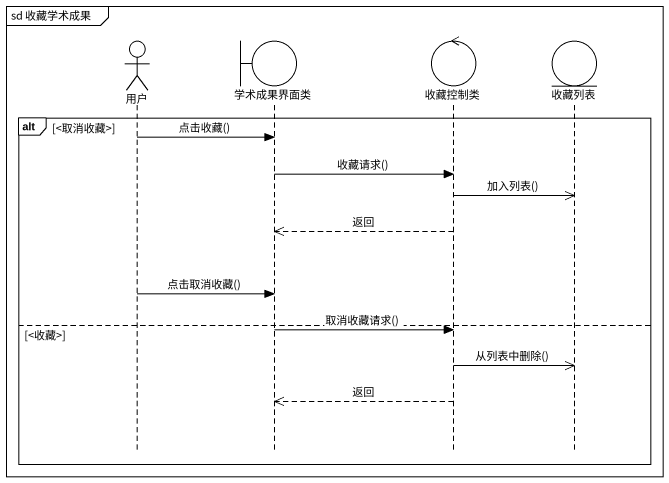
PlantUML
@startuml
mainframe sd 收藏学术成果
hide footbox
actor 用户
boundary 学术成果界面类
control 收藏控制类
entity 收藏列表

alt <取消收藏>
  用户 -> 学术成果界面类 : 点击收藏()
  学术成果界面类 -> 收藏控制类 : 收藏请求()
  收藏控制类 ->> 收藏列表 : 加入列表()
  收藏控制类 -->> 学术成果界面类 : 返回
  用户 -> 学术成果界面类 : 点击取消收藏()
else <收藏>
  学术成果界面类 -> 收藏控制类 : 取消收藏请求()
  收藏控制类 ->> 收藏列表 : 从列表中删除()
  收藏控制类 -->> 学术成果界面类 : 返回
end
@enduml
